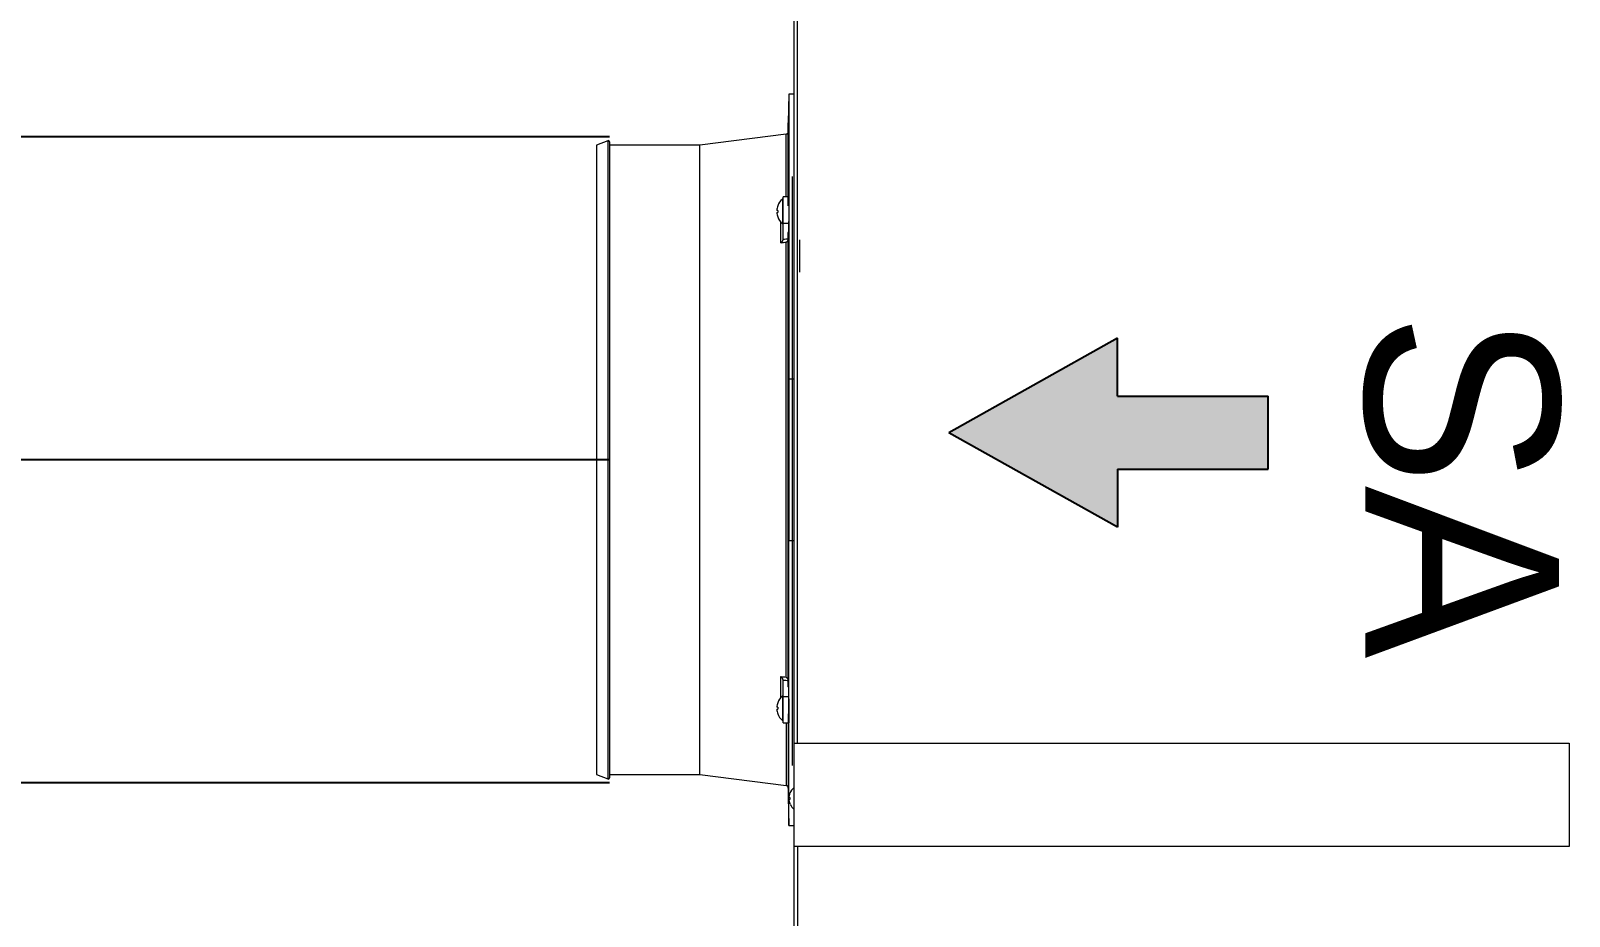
# Model space of a CAD drawing. Header units: millimetres. Extents: x 61566 to 667441, y 0 to 118800.
# Drawn here: x 434884 to 435479, y 44557 to 44900 of the extents above; entities that cross this region are included whole.
import ezdxf

# ---------------------------------------------------------------- set-up
doc = ezdxf.new("R2010")
doc.units = ezdxf.units.MM
doc.header["$LTSCALE"] = 200
doc.linetypes.add('CENTER', pattern=[50.8, 31.75, -6.35, 6.35, -6.35])
for name, color, linetype in [('LG-환기', 2, 'Continuous'), ('환기(SA)', 3, 'Continuous'), ('환기유니트', 6, 'Continuous')]:
    doc.layers.add(name, color=color, linetype=linetype)
doc.styles.add('ACISOGDT', font='amgdt.shx')

# ---------------------------------------------------------------- blocks, each defined once
blk = doc.blocks.new('파랑화살표')
at = {"layer": 'LG-환기', "ltscale": 0.5}
blk.add_hatch(color=5, dxfattribs=at).paths.add_polyline_path([(0, -15.75), (0, 15.75), (64.82, 15.75), (64.82, 40.62), (137.35, 0), (64.82, -40.62), (64.82, -15.75)])
at = {"layer": 'LG-환기', "color": 5, "ltscale": 0.5}
for p, q in [((64.82, 40.62), (137.35, 0)), ((64.82, 40.62), (137.35, 0)), ((64.82, 15.75), (64.82, 40.62)), ((64.82, 15.75), (64.82, 40.62)), ((64.82, 15.75), (0, 15.75)), ((64.82, 15.75), (0, 15.75)), ((0, 15.75), (0, -15.75)), ((64.82, -40.62), (137.35, 0)), ((64.82, -40.62), (137.35, 0)), ((64.82, -15.75), (0, -15.75)), ((64.82, -15.75), (0, -15.75)), ((64.82, -15.75), (64.82, -40.62)), ((64.82, -15.75), (64.82, -40.62))]:
    blk.add_line(p, q, dxfattribs=at)
blk = doc.blocks.new('상업용 프리미엄환기 800~1000CMH')
at = {"layer": 'LG-환기', "color": 0, "linetype": 'Continuous', "lineweight": 18}
for p, q in [((1050.5, 989.05), (1050.5, 1262.56)), ((1051.8, 1261.26), (1051.8, 989.05)), ((751.8, 989.06), (1051.8, 989.06)), ((751.8, 949.06), (751.8, 989.06)), ((1051.8, 989.06), (1051.8, 949.06)), ((1053.75, 980.86), (1051.8, 980.86)), ((1054, 969.86), (1053.75, 980.86)), ((1053.75, 980.86), (1053.75, 971.88)), ((1053.43, 968.49), (1053.43, 968.53)), ((1053.75, 969.76), (1053.75, 870.63)), ((1054, 937.73), (1054, 969.86)), ((1088.25, 961.16), (1054.87, 965.45)), ((1054.87, 941.17), (1054.87, 965.45)), ((1123.2, 961.16), (1088.25, 961.16)), ((1088.25, 961.16), (1088.25, 717.56)), ((1123.2, 716.3), (1123.2, 962.42)), ((1128.2, 961.16), (1123.89, 962.88)), ((1123.89, 715.83), (1123.89, 962.88)), ((1128.2, 717.56), (1128.2, 961.16)), ((1052.5, 729.66), (1052.5, 957.66)), ((1051.8, 949.06), (751.8, 949.06)), ((1050.5, 949.05), (1050.5, 22.46)), ((1051.8, 949.05), (1051.8, 23.86)), ((1056, 941.17), (1053.75, 941.17)), ((1056, 941.17), (1056, 924.75)), ((1056.3, 940.22), (1056, 940.22)), ((1056.3, 930.82), (1056.3, 940.22)), ((1058.12, 937.67), (1058.11, 937.67)), ((1058.49, 935.92), (1058.11, 935.92)), ((1058.11, 935.12), (1058.49, 935.12)), ((1056, 930.93), (1053.88, 930.93)), ((1056, 930.82), (1056.3, 930.82)), ((1056.87, 931.36), (1056.87, 923.29)), ((1058.11, 933.37), (1058.12, 933.37)), ((1054, 927.29), (1054, 751.42)), ((1054.87, 923.47), (1054.87, 755.24)), ((1053.75, 870.63), (1051.8, 870.63)), ((1051.8, 808.08), (1053.75, 808.08)), ((1053.75, 697.86), (1053.75, 808.08)), ((1049.5, 766.66), (1049.5, 754.16)), ((1056, 753.97), (1056, 737.54)), ((1056.87, 755.43), (1056.87, 747.35)), ((1056, 747.79), (1053.88, 747.79)), ((1056.3, 747.89), (1056, 747.89)), ((1056.3, 738.49), (1056.3, 747.89)), ((1058.12, 745.34), (1058.11, 745.34)), ((1054, 741.04), (1054, 708.86)), ((1056, 738.49), (1056.3, 738.49)), ((1058.49, 743.59), (1058.11, 743.59)), ((1058.11, 742.79), (1058.49, 742.79)), ((1058.11, 741.04), (1058.12, 741.04)), ((1053.75, 737.54), (1056, 737.54)), ((1054.87, 737.54), (1054.87, 713.27)), ((1054.87, 713.27), (1088.25, 717.56)), ((1088.25, 717.56), (1123.2, 717.56)), ((1123.89, 715.83), (1128.2, 717.56)), ((1053.75, 697.86), (1054, 708.86)), ((1051.8, 697.86), (1053.75, 697.86))]:
    blk.add_line(p, q, dxfattribs=at)
for centre, radius, start, end in [((1048.4, 970.46), 5.4, 26.08673, 51.03034), ((1048.4, 970.46), 5.4, 308.96961, 338.60405), ((1055, 966.44), 1, 180, 262.67359), ((1123.7, 962.42), 0.5, 68.19859, 180), ((1052.41, 935.52), 6.1, 20.63779, 50.39807), ((1052.41, 935.52), 6.09, 3.76792, 20.68435), ((1052.41, 935.52), 5.71, 355.98197, 4.01803), ((1052.41, 935.52), 6.09, 339.31565, 356.23208), ((1052.41, 935.52), 6.1, 309.60193, 339.36221), ((1052.41, 743.19), 6.1, 20.63779, 50.39807), ((1052.41, 743.19), 6.09, 3.76792, 20.68435), ((1052.41, 743.19), 6.1, 309.60193, 339.36221), ((1052.41, 743.19), 5.71, 355.98197, 4.01803), ((1052.41, 743.19), 6.09, 339.31565, 356.23208), ((1123.7, 716.3), 0.5, 180, 291.80141), ((1055, 712.27), 1, 97.32641, 180)]:
    blk.add_arc(centre, radius, start, end, dxfattribs=at)
for points, knots in [([(1053.74, 971.16), (1053.73, 971.27), (1053.71, 971.38), (1053.68, 971.54), (1053.67, 971.6), (1053.64, 971.71), (1053.63, 971.76), (1053.6, 971.87), (1053.59, 971.93), (1053.55, 972.03), (1053.5, 972.2), (1053.45, 972.35), (1053.4, 972.46)], [0, 0, 0, 0, 0.25, 0.25, 0.375, 0.375, 0.5, 0.5, 0.625, 0.625, 0.75, 1, 1, 1, 1]), ([(1053.4, 970.86), (1053.49, 970.86), (1053.56, 970.86), (1053.63, 970.86), (1053.64, 970.86), (1053.67, 970.86), (1053.68, 970.86), (1053.71, 970.86), (1053.73, 970.86), (1053.74, 970.86)], [0, 0, 0, 0, 0.5, 0.5, 0.625, 0.625, 0.75, 0.75, 1, 1, 1, 1]), ([(1053.74, 970.86), (1053.75, 970.86), (1053.75, 970.86), (1053.75, 970.86), (1053.75, 970.87), (1053.75, 970.87), (1053.75, 970.88), (1053.76, 970.89), (1053.76, 970.9), (1053.76, 970.91), (1053.76, 970.92), (1053.76, 970.93), (1053.76, 970.94), (1053.76, 970.96), (1053.76, 970.97), (1053.76, 971), (1053.76, 971.01), (1053.76, 971.02), (1053.76, 971.04), (1053.75, 971.06), (1053.75, 971.08), (1053.75, 971.09), (1053.75, 971.12), (1053.75, 971.14), (1053.74, 971.16)], [0, 0, 0, 0, 0.125, 0.125, 0.1875, 0.1875, 0.25, 0.25, 0.375, 0.375, 0.4375, 0.4375, 0.5, 0.5, 0.625, 0.625, 0.6875, 0.6875, 0.75, 0.8125, 0.8125, 0.875, 0.875, 1, 1, 1, 1]), ([(1053.74, 970.06), (1053.71, 970.06), (1053.67, 970.06), (1053.59, 970.06), (1053.56, 970.06), (1053.5, 970.06), (1053.48, 970.06), (1053.45, 970.06), (1053.43, 970.06), (1053.4, 970.06)], [0, 0, 0, 0, 0.5, 0.5, 0.75, 0.75, 0.875, 0.875, 1, 1, 1, 1]), ([(1053.43, 968.53), (1053.47, 968.62), (1053.5, 968.72), (1053.55, 968.88), (1053.57, 968.93), (1053.6, 969.03), (1053.61, 969.08), (1053.68, 969.34), (1053.72, 969.55), (1053.74, 969.76)], [0, 0, 0, 0, 0.25, 0.25, 0.375, 0.375, 0.5, 0.5, 1, 1, 1, 1]), ([(1053.74, 969.76), (1053.75, 969.78), (1053.75, 969.8), (1053.75, 969.83), (1053.75, 969.83), (1053.75, 969.85), (1053.75, 969.86), (1053.76, 969.89), (1053.76, 969.91), (1053.76, 969.93), (1053.76, 969.94), (1053.76, 969.96), (1053.76, 969.96), (1053.76, 969.98), (1053.76, 970), (1053.76, 970.01), (1053.76, 970.02), (1053.76, 970.03), (1053.76, 970.03), (1053.75, 970.04), (1053.75, 970.05), (1053.75, 970.05), (1053.75, 970.06), (1053.75, 970.06), (1053.74, 970.06)], [0, 0, 0, 0, 0.125, 0.125, 0.1875, 0.1875, 0.25, 0.25, 0.375, 0.375, 0.4375, 0.4375, 0.5, 0.5, 0.625, 0.625, 0.6875, 0.6875, 0.75, 0.8125, 0.8125, 0.875, 0.875, 1, 1, 1, 1]), ([(1053.75, 939.41), (1053.75, 939.55), (1053.75, 939.68), (1053.75, 939.84), (1053.75, 939.87), (1053.75, 939.93), (1053.75, 940.02), (1053.75, 940.11), (1053.75, 940.27), (1053.76, 940.47), (1053.76, 940.64), (1053.76, 940.75), (1053.76, 940.79), (1053.76, 940.84), (1053.76, 940.85), (1053.76, 940.88), (1053.76, 940.9), (1053.77, 940.97), (1053.77, 941.06), (1053.78, 941.12), (1053.78, 941.16), (1053.79, 941.17), (1053.79, 941.17), (1053.79, 941.17), (1053.79, 941.17)], [0, 0, 0, 0, 0.12492, 0.12492, 0.15615, 0.15615, 0.18738, 0.24984, 0.24984, 0.37476, 0.49968, 0.49968, 0.562139, 0.562139, 0.593369, 0.593369, 0.624599, 0.624599, 0.749519, 0.874439, 0.874439, 0.999359, 0.999359, 1, 1, 1, 1]), ([(1053.88, 930.93), (1053.88, 931.07), (1053.87, 931.21), (1053.87, 931.52), (1053.86, 931.83), (1053.85, 932.17), (1053.84, 932.38), (1053.84, 932.43), (1053.84, 932.52), (1053.84, 932.56), (1053.84, 932.69), (1053.83, 932.79), (1053.83, 933.06), (1053.82, 933.43), (1053.81, 933.81), (1053.81, 934.09), (1053.81, 934.19), (1053.8, 934.34), (1053.8, 934.39), (1053.8, 934.48), (1053.8, 934.53), (1053.79, 934.78), (1053.79, 934.98), (1053.79, 935.37), (1053.78, 935.76), (1053.77, 936.15), (1053.77, 936.39), (1053.77, 936.44), (1053.77, 936.53), (1053.77, 936.58), (1053.77, 936.73), (1053.77, 936.82), (1053.76, 937.1), (1053.76, 937.47), (1053.76, 937.82), (1053.75, 938.08), (1053.75, 938.17), (1053.75, 938.3), (1053.75, 938.34), (1053.75, 938.42), (1053.75, 938.46), (1053.75, 938.67), (1053.75, 938.83), (1053.75, 939.13), (1053.75, 939.27), (1053.75, 939.41)], [0, 0, 0, 0, 0.0625, 0.0625, 0.125, 0.1875, 0.1875, 0.203125, 0.203125, 0.21875, 0.21875, 0.25, 0.25, 0.3125, 0.375, 0.375, 0.40625, 0.40625, 0.421875, 0.421875, 0.4375, 0.4375, 0.5, 0.5, 0.5625, 0.625, 0.625, 0.640625, 0.640625, 0.65625, 0.65625, 0.6875, 0.6875, 0.75, 0.8125, 0.8125, 0.84375, 0.84375, 0.859375, 0.859375, 0.875, 0.875, 0.9375, 0.9375, 1, 1, 1, 1]), ([(1054, 927.29), (1053.99, 927.56), (1053.98, 927.83), (1053.94, 929.04), (1053.91, 929.99), (1053.88, 930.93)], [0, 0, 0, 0, 0.221672, 0.221672, 1, 1, 1, 1]), ([(1054, 924.93), (1054.33, 924.9), (1054.67, 924.87), (1055.33, 924.81), (1055.67, 924.78), (1056, 924.75)], [0, 0, 0, 0, 0.5, 0.5, 1, 1, 1, 1]), ([(1054.87, 923.47), (1054.87, 923.48), (1054.86, 923.48), (1054.85, 923.49), (1054.83, 923.51), (1054.81, 923.53), (1054.77, 923.56), (1054.74, 923.59), (1054.67, 923.66), (1054.62, 923.71), (1054.52, 923.82), (1054.47, 923.87), (1054.42, 923.94), (1054.41, 923.96), (1054.38, 923.99), (1054.37, 924), (1054.34, 924.05), (1054.32, 924.08), (1054.26, 924.17), (1054.22, 924.23), (1054.17, 924.31), (1054.17, 924.33), (1054.15, 924.36), (1054.14, 924.38), (1054.12, 924.43), (1054.1, 924.46), (1054.07, 924.53), (1054.06, 924.56), (1054.05, 924.61), (1054.04, 924.63), (1054.03, 924.66), (1054.03, 924.68), (1054.02, 924.72), (1054.01, 924.76), (1054, 924.82), (1054, 924.85), (1054, 924.87)], [0, 0, 0, 0, 0.015625, 0.015625, 0.03125, 0.0625, 0.0625, 0.125, 0.125, 0.25, 0.25, 0.375, 0.375, 0.40625, 0.40625, 0.4375, 0.4375, 0.5, 0.5, 0.625, 0.625, 0.65625, 0.65625, 0.6875, 0.6875, 0.75, 0.75, 0.8125, 0.8125, 0.84375, 0.84375, 0.875, 0.875, 0.9375, 0.9375, 1, 1, 1, 1]), ([(1056, 924.69), (1056, 924.66), (1056, 924.63), (1056.01, 924.57), (1056.02, 924.54), (1056.03, 924.49), (1056.03, 924.48), (1056.04, 924.45), (1056.05, 924.43), (1056.06, 924.38), (1056.07, 924.35), (1056.1, 924.28), (1056.12, 924.25), (1056.14, 924.2), (1056.15, 924.18), (1056.17, 924.15), (1056.17, 924.13), (1056.22, 924.05), (1056.26, 923.99), (1056.32, 923.9), (1056.34, 923.87), (1056.37, 923.82), (1056.38, 923.81), (1056.41, 923.78), (1056.42, 923.76), (1056.47, 923.69), (1056.52, 923.63), (1056.62, 923.53), (1056.67, 923.48), (1056.74, 923.4), (1056.77, 923.38), (1056.81, 923.35), (1056.83, 923.33), (1056.85, 923.31), (1056.86, 923.3), (1056.87, 923.29), (1056.87, 923.29)], [0, 0, 0, 0, 0.0625, 0.0625, 0.125, 0.125, 0.15625, 0.15625, 0.1875, 0.1875, 0.25, 0.25, 0.3125, 0.3125, 0.34375, 0.34375, 0.375, 0.375, 0.5, 0.5, 0.5625, 0.5625, 0.59375, 0.59375, 0.625, 0.625, 0.75, 0.75, 0.875, 0.875, 0.9375, 0.9375, 0.96875, 0.984375, 0.984375, 1, 1, 1, 1]), ([(1053.75, 808.08), (1053.78, 813.29), (1053.8, 818.51), (1053.82, 828.93), (1053.84, 839.36), (1053.82, 849.78), (1053.8, 860.21), (1053.78, 865.42), (1053.75, 870.63)], [0, 0, 0, 0, 0.25, 0.25, 0.5, 0.75, 0.75, 1, 1, 1, 1]), ([(1053.88, 747.79), (1053.91, 748.73), (1053.94, 749.67), (1053.98, 750.88), (1053.99, 751.15), (1054, 751.42)], [0, 0, 0, 0, 0.778328, 0.778328, 1, 1, 1, 1]), ([(1054, 753.84), (1054, 753.87), (1054, 753.9), (1054.01, 753.96), (1054.02, 753.99), (1054.03, 754.04), (1054.03, 754.05), (1054.04, 754.09), (1054.05, 754.1), (1054.06, 754.15), (1054.07, 754.19), (1054.1, 754.25), (1054.12, 754.28), (1054.14, 754.33), (1054.15, 754.35), (1054.17, 754.38), (1054.17, 754.4), (1054.22, 754.48), (1054.26, 754.54), (1054.32, 754.64), (1054.34, 754.67), (1054.37, 754.71), (1054.38, 754.73), (1054.41, 754.76), (1054.42, 754.77), (1054.47, 754.84), (1054.52, 754.9), (1054.62, 755), (1054.67, 755.06), (1054.74, 755.13), (1054.77, 755.15), (1054.81, 755.19), (1054.83, 755.2), (1054.85, 755.22), (1054.86, 755.23), (1054.87, 755.24), (1054.87, 755.24)], [0, 0, 0, 0, 0.0625, 0.0625, 0.125, 0.125, 0.15625, 0.15625, 0.1875, 0.1875, 0.25, 0.25, 0.3125, 0.3125, 0.34375, 0.34375, 0.375, 0.375, 0.5, 0.5, 0.5625, 0.5625, 0.59375, 0.59375, 0.625, 0.625, 0.75, 0.75, 0.875, 0.875, 0.9375, 0.9375, 0.96875, 0.984375, 0.984375, 1, 1, 1, 1]), ([(1056, 753.97), (1055.67, 753.94), (1055.33, 753.91), (1054.67, 753.84), (1054.33, 753.81), (1054, 753.78)], [0, 0, 0, 0, 0.5, 0.5, 1, 1, 1, 1]), ([(1056.87, 755.43), (1056.87, 755.42), (1056.86, 755.41), (1056.85, 755.4), (1056.83, 755.39), (1056.81, 755.37), (1056.77, 755.33), (1056.74, 755.31), (1056.67, 755.24), (1056.62, 755.19), (1056.52, 755.08), (1056.47, 755.02), (1056.42, 754.95), (1056.41, 754.94), (1056.38, 754.91), (1056.37, 754.89), (1056.34, 754.85), (1056.32, 754.82), (1056.26, 754.73), (1056.22, 754.66), (1056.17, 754.58), (1056.17, 754.57), (1056.15, 754.53), (1056.14, 754.52), (1056.12, 754.47), (1056.1, 754.43), (1056.07, 754.37), (1056.06, 754.34), (1056.05, 754.29), (1056.04, 754.27), (1056.03, 754.24), (1056.03, 754.22), (1056.02, 754.17), (1056.01, 754.14), (1056, 754.08), (1056, 754.05), (1056, 754.02)], [0, 0, 0, 0, 0.015625, 0.015625, 0.03125, 0.0625, 0.0625, 0.125, 0.125, 0.25, 0.25, 0.375, 0.375, 0.40625, 0.40625, 0.4375, 0.4375, 0.5, 0.5, 0.625, 0.625, 0.65625, 0.65625, 0.6875, 0.6875, 0.75, 0.75, 0.8125, 0.8125, 0.84375, 0.84375, 0.875, 0.875, 0.9375, 0.9375, 1, 1, 1, 1]), ([(1053.75, 739.3), (1053.75, 739.44), (1053.75, 739.59), (1053.75, 739.78), (1053.75, 739.81), (1053.75, 739.89), (1053.75, 740.01), (1053.75, 740.13), (1053.75, 740.38), (1053.76, 740.71), (1053.76, 741.07), (1053.76, 741.34), (1053.76, 741.43), (1053.76, 741.57), (1053.76, 741.62), (1053.76, 741.71), (1053.76, 741.76), (1053.77, 741.99), (1053.77, 742.37), (1053.78, 742.76), (1053.78, 743.15), (1053.79, 743.34), (1053.79, 743.59), (1053.79, 743.64), (1053.79, 743.74), (1053.79, 743.89), (1053.8, 744.03), (1053.8, 744.33), (1053.81, 744.71), (1053.82, 745.09), (1053.82, 745.38), (1053.82, 745.47), (1053.83, 745.66), (1053.83, 745.75), (1053.84, 746.02), (1053.84, 746.37), (1053.85, 746.71), (1053.86, 746.95), (1053.86, 747.03), (1053.86, 747.15), (1053.87, 747.19), (1053.87, 747.27), (1053.87, 747.31), (1053.87, 747.5), (1053.88, 747.65), (1053.88, 747.79)], [0, 0, 0, 0, 0.0625, 0.0625, 0.078125, 0.078125, 0.09375, 0.125, 0.125, 0.1875, 0.25, 0.25, 0.28125, 0.28125, 0.296875, 0.296875, 0.3125, 0.3125, 0.375, 0.4375, 0.4375, 0.5, 0.5, 0.515625, 0.515625, 0.53125, 0.5625, 0.5625, 0.625, 0.6875, 0.6875, 0.71875, 0.71875, 0.75, 0.75, 0.8125, 0.875, 0.875, 0.90625, 0.90625, 0.921875, 0.921875, 0.9375, 0.9375, 1, 1, 1, 1]), ([(1053.79, 737.54), (1053.79, 737.54), (1053.79, 737.54), (1053.79, 737.54), (1053.78, 737.56), (1053.77, 737.62), (1053.77, 737.67), (1053.77, 737.68), (1053.77, 737.7), (1053.77, 737.71), (1053.77, 737.75), (1053.77, 737.77), (1053.76, 737.86), (1053.76, 737.99), (1053.76, 738.16), (1053.75, 738.3), (1053.75, 738.35), (1053.75, 738.42), (1053.75, 738.45), (1053.75, 738.5), (1053.75, 738.53), (1053.75, 738.67), (1053.75, 738.78), (1053.75, 739.03), (1053.75, 739.16), (1053.75, 739.3)], [0, 0, 0, 0, 0.001286, 0.001286, 0.126125, 0.250964, 0.250964, 0.282174, 0.282174, 0.313384, 0.313384, 0.375804, 0.375804, 0.500643, 0.625482, 0.625482, 0.687902, 0.687902, 0.719112, 0.719112, 0.750321, 0.750321, 0.875161, 0.875161, 1, 1, 1, 1])]:
    blk.add_open_spline(points, degree=3, knots=knots, dxfattribs=at)
for points in [[(1053.4, 972.46), (1053.43, 972.46), (1053.43, 972.46), (1053.4, 972.46)], [(1053.4, 970.06), (1053.43, 970.33), (1053.43, 970.59), (1053.4, 970.86)], [(1056.87, 923.29), (1056.21, 923.35), (1055.54, 923.41), (1054.87, 923.47)], [(1056, 924.75), (1056, 924.73), (1056, 924.71), (1056, 924.69)], [(1054.87, 755.24), (1055.54, 755.3), (1056.21, 755.36), (1056.87, 755.43)], [(1056, 754.02), (1056, 754), (1056, 753.98), (1056, 753.97)]]:
    blk.add_open_spline(points, degree=3, dxfattribs=at)
at = {"layer": 'LG-환기', "linetype": 'Continuous', "extrusion": (0, 0, -1), "xscale": -0.8999999999998632, "yscale": 0.8999999999998632, "zscale": -0.8999999999998632}
blk.add_blockref('파랑화살표', (-868.28, 828.86), dxfattribs=at)
at = {"layer": 'LG-환기', "color": 0, "linetype": 'Continuous', "lineweight": 18, "insert": (755.74, 782.47), "char_height": 75, "width": 117.0015, "attachment_point": 1, "rotation": 90, "style": 'ACISOGDT'}
blk.add_mtext('SA', dxfattribs=at)

msp = doc.modelspace()

# ---------------------------------------------------------------- linework, layer by layer
at = {"layer": '환기(SA)'}
for p, q in [((435107.69, 44858.87), (434032.97, 44858.87)), ((435107.69, 44608.87), (434032.97, 44608.87))]:
    msp.add_line(p, q, dxfattribs=at)
at = {"layer": '환기(SA)', "color": 1, "linetype": 'CENTER'}
msp.add_line((435107.69, 44733.87), (434032.97, 44733.87), dxfattribs=at)

# ---------------------------------------------------------------- block references
at = {"layer": '환기유니트', "rotation": 180}
msp.add_blockref('상업용 프리미엄환기 800~1000CMH', (436230.89, 45573.23), dxfattribs=at)

doc.saveas('drawing.dxf')
